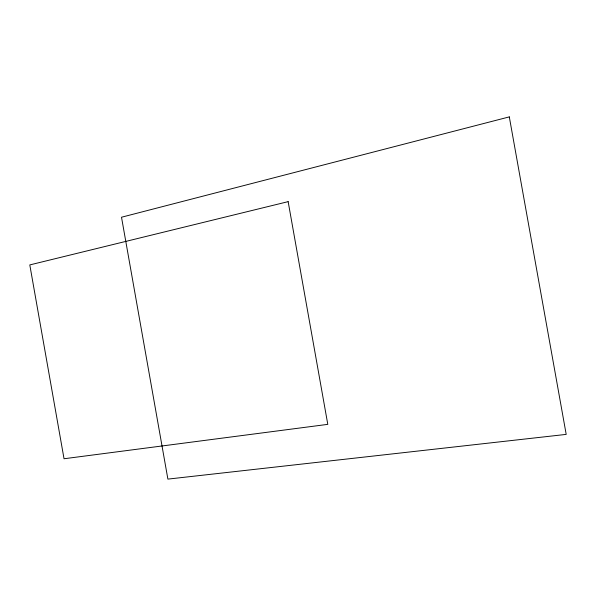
<?xml version="1.0" encoding="UTF-8"?>
<svg xmlns="http://www.w3.org/2000/svg" width="596" height="596" viewBox="0 0 596 596"><rect width="100%" height="100%" fill="white"/><g stroke="black" fill="none" stroke-linecap="round" stroke-linejoin="round"><path stroke-width="0.89" d="M509.304 116.891L121.509 217.227L167.893 479.11L566.2 434.395L509.304 116.891M288.151 201.642L29.8 264.915L64.033 458.756L327.793 424.359L288.151 201.642"/></g></svg>
